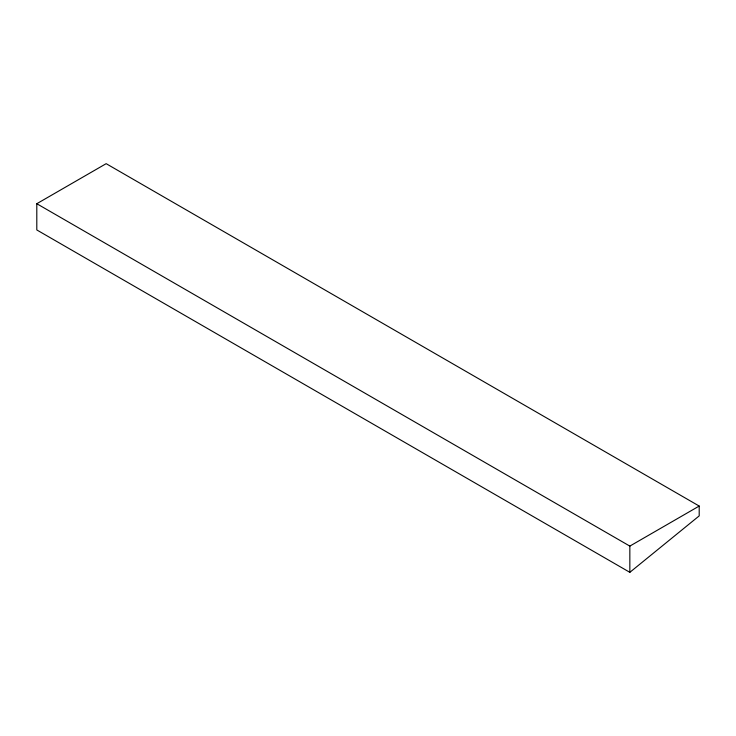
<?xml version="1.0" encoding="UTF-8"?>
<svg xmlns="http://www.w3.org/2000/svg" width="736" height="736" viewBox="0 0 736 736"><rect width="100%" height="100%" fill="white"/><g stroke="black" fill="none" stroke-linecap="round" stroke-linejoin="round"><path stroke-width="1.1" d="M629.841 572.332L699.2 515.89L699.2 506.055L106.159 163.668L36.8 203.716L36.8 229.945L629.841 572.332L629.841 546.103L36.8 203.716M629.841 546.103L699.2 506.055"/></g></svg>
